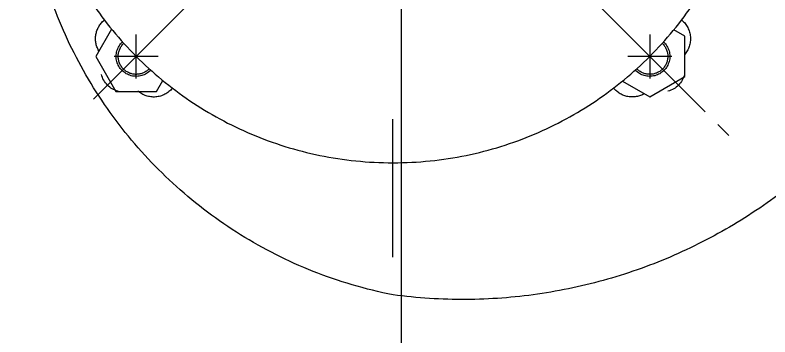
# Model space of a CAD drawing. Header units: millimetres. Extents: x 0 to 21000, y 0 to 14850.
# Drawn here: x 14906.5 to 15335.9, y 7966.7 to 8149.8 of the extents above; entities that cross this region are included whole.
import ezdxf

# ---------------------------------------------------------------- set-up
doc = ezdxf.new("R2010")
doc.units = ezdxf.units.MM
doc.header["$LTSCALE"] = 500
doc.linetypes.add('K', pattern=[2.5, 1.25, -0.25, 0.25, -0.25, 0.25, -0.25])
doc.layers.add('07', color=6, linetype='K')

# ---------------------------------------------------------------- blocks, each defined once
blk = doc.blocks.new('fer')
at = {"layer": '07', "color": 6, "linetype": 'K', "ltscale": 1.5}
for p, q in [((15346.33, 6988.93), (15340.03, 6995.23)), ((15531.16, 6804.1), (15353.5, 6981.76)), ((15385.05, 6962.72), (15385.05, 6937.7)), ((15397.56, 6950.21), (15372.54, 6950.21)), ((15099.57, 6808.88), (16002.98, 6808.88)), ((15270.77, 6804.1), (15349.38, 6804.1)), ((15531.16, 6804.1), (15360.72, 6633.67)), ((15385.04, 6670.49), (15385.04, 6645.48)), ((15372.53, 6657.99), (15397.55, 6657.99))]:
    blk.add_line(p, q, dxfattribs=at)
for points in [[(15370.97, 6934.7), (15362.01, 6950.21), (15373.53, 6970.16), (15396.57, 6970.16), (15400.16, 6963.96)], [(15400.55, 6643.9), (15385.04, 6634.95), (15365.09, 6646.47), (15365.09, 6669.51), (15371.3, 6673.09)]]:
    blk.add_lwpolyline(points, dxfattribs=at)
blk.add_circle((15531.16, 6804.09), 206.63, dxfattribs=at)
for centre, radius, start, end in [((15547.12, 6843.74), 300.36, 125.1819, 187.5831), ((15377.89, 6957.36), 13.01, 104.0112, 165.9888), ((15395.06, 6959.61), 13.73, 39.556, 131.3707), ((15395.06, 6959.61), 13.73, 39.556, 131.3707), ((15385.05, 6950.21), 11.37, 43.497, 226.503), ((15385.05, 6950.21), 10.23, 135, 226.3526), ((15385.05, 6950.21), 10.23, 43.6474, 135), ((15375.66, 6940.2), 13.73, 149.7549, 230.444), ((15375.66, 6940.2), 13.73, 149.7549, 230.444), ((15504.65, 6854.79), 260.25, 191.2298, 272.534), ((15375.65, 6668), 13.73, 129.556, 221.3707), ((15375.65, 6668), 13.73, 129.556, 221.3707), ((15385.04, 6657.99), 11.37, 133.497, 316.503), ((15385.04, 6657.99), 10.23, 133.6474, 225), ((15377.89, 6650.83), 13.01, 194.0112, 255.9888), ((15385.04, 6657.99), 10.23, 225, 316.3526), ((15395.05, 6648.59), 13.73, 239.7549, 320.444), ((15395.05, 6648.59), 13.73, 239.7549, 320.444)]:
    blk.add_arc(centre, radius, start, end, dxfattribs=at)
for p in [(15385.05, 6950.21), (15385.04, 6657.99)]:
    blk.add_point(p, dxfattribs=at)

msp = doc.modelspace()

# ---------------------------------------------------------------- block references
at = {"layer": '07', "xscale": -1, "rotation": 270}
msp.add_blockref('fer', (8317.37, -7258.73), dxfattribs=at)

doc.saveas('drawing.dxf')
